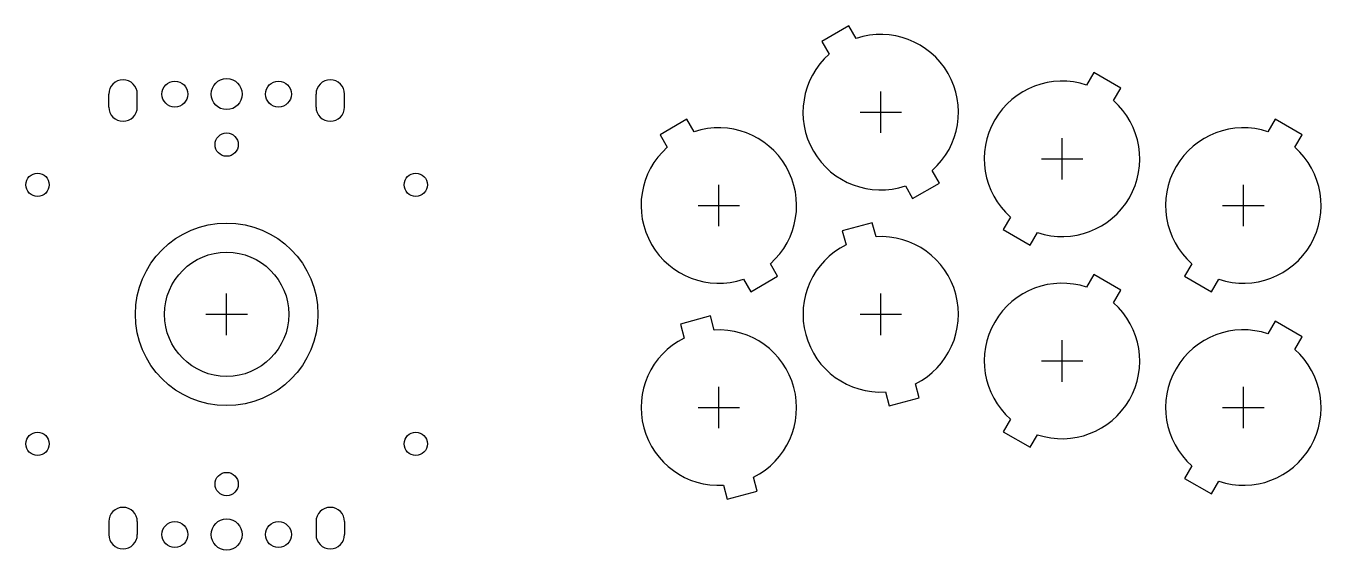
# Model space of a CAD drawing. Header units: millimetres. Extents: x -39 to 211, y -46 to 56.
import ezdxf

# ---------------------------------------------------------------- set-up
doc = ezdxf.new("R2010")
doc.units = ezdxf.units.MM
for name, color, linetype in [('BUTTONS', 1, 'Continuous'), ('GL_PLATE_HOLES', 2, 'Continuous'), ('JOYSTICK_BORE_24', 5, 'Continuous'), ('JOYSTICK_BORE_35.25', 3, 'Continuous'), ('REFERENCE', 8, 'Continuous')]:
    doc.layers.add(name, color=color, linetype=linetype)

msp = doc.modelspace()

# ---------------------------------------------------------------- linework, layer by layer
at = {"layer": 'BUTTONS'}
for points in [[(116.3, 50.23, 0.816497), (131, 24.77), (132.4, 22.34), (137.6, 25.34), (136.2, 27.77, 0.816497), (121.5, 53.23), (120.1, 55.66), (114.9, 52.66)], [(166, 44.23, 0.816497), (151.3, 18.77), (149.9, 16.34), (155.1, 13.34), (156.5, 15.77, 0.816497), (171.2, 41.23), (172.6, 43.66), (167.4, 46.66)], [(85.05, 32.23, 0.816497), (99.75, 6.77), (101.15, 4.34), (106.35, 7.34), (104.95, 9.77, 0.816497), (90.25, 35.23), (88.85, 37.66), (83.65, 34.66)], [(201, 35.23, 0.816497), (186.3, 9.77), (184.9, 7.34), (190.1, 4.34), (191.5, 6.77, 0.816497), (206.2, 32.23), (207.6, 34.66), (202.4, 37.66)], [(119.55, 13.42, 0.816497), (127.16, -14.97), (127.88, -17.68), (133.68, -16.13), (132.95, -13.42, 0.816497), (125.34, 14.97), (124.62, 17.68), (118.82, 16.13)], [(166, 5.23, 0.816497), (151.3, -20.23), (149.9, -22.66), (155.1, -25.66), (156.5, -23.23, 0.816497), (171.2, 2.23), (172.6, 4.66), (167.4, 7.66)], [(88.3, -4.58, 0.816497), (95.91, -32.97), (96.63, -35.68), (102.43, -34.13), (101.7, -31.42, 0.816497), (94.09, -3.03), (93.37, -0.32), (87.57, -1.87)], [(201, -3.77, 0.816497), (186.3, -29.23), (184.9, -31.66), (190.1, -34.66), (191.5, -32.23, 0.816497), (206.2, -6.77), (207.6, -4.34), (202.4, -1.34)]]:
    msp.add_lwpolyline(points, format="xyb", close=True, dxfattribs=at)
at = {"layer": 'GL_PLATE_HOLES'}
for p, q in [((-22.75, 40), (-22.75, 42.5)), ((-17.25, 40), (-17.25, 42.5)), ((17.25, 40), (17.25, 42.5)), ((22.75, 40), (22.75, 42.5)), ((-22.75, -40), (-22.75, -42.5)), ((-17.25, -40), (-17.25, -42.5)), ((17.25, -40), (17.25, -42.5)), ((22.75, -40), (22.75, -42.5))]:
    msp.add_line(p, q, dxfattribs=at)
for centre, radius in [((-10, 42.5), 2.5), ((0, 42.5), 3), ((10, 42.5), 2.5), ((0, 32.75), 2.25), ((-36.5, 25), 2.25), ((36.5, 25), 2.25), ((-36.5, -25), 2.25), ((36.5, -25), 2.25), ((0, -32.75), 2.25), ((-10, -42.5), 2.5), ((0, -42.5), 3), ((10, -42.5), 2.5)]:
    msp.add_circle(centre, radius, dxfattribs=at)
for centre, start, end in [((-20, 42.5), 0, 180), ((20, 42.5), 0, 180), ((-20, 40), 180, 360), ((20, 40), 180, 360), ((-20, -40), 0, 180), ((20, -40), 0, 180), ((-20, -42.5), -180, 0), ((20, -42.5), -180, 0)]:
    msp.add_arc(centre, 2.75, start, end, dxfattribs=at)
at = {"layer": 'JOYSTICK_BORE_24'}
msp.add_circle((0, 0), 12, dxfattribs=at)
at = {"layer": 'JOYSTICK_BORE_35.25'}
msp.add_circle((0, 0), 17.62, dxfattribs=at)
at = {"layer": 'REFERENCE'}
for p, q in [((126.25, 35), (126.25, 43)), ((122.25, 39), (130.25, 39)), ((161.25, 26), (161.25, 34)), ((157.25, 30), (165.25, 30)), ((95, 17), (95, 25)), ((196.25, 17), (196.25, 25)), ((91, 21), (99, 21)), ((192.25, 21), (200.25, 21)), ((0, -4), (0, 4)), ((126.25, -4), (126.25, 4)), ((-4, 0), (4, 0)), ((122.25, 0), (130.25, 0)), ((161.25, -13), (161.25, -5)), ((157.25, -9), (165.25, -9)), ((95, -22), (95, -14)), ((196.25, -22), (196.25, -14)), ((91, -18), (99, -18)), ((192.25, -18), (200.25, -18))]:
    msp.add_line(p, q, dxfattribs=at)

doc.saveas('drawing.dxf')
